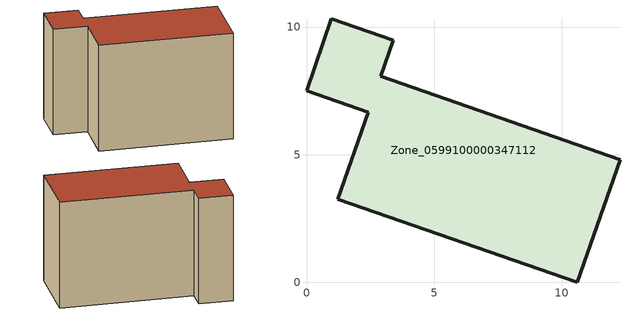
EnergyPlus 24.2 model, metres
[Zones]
Zone_0599100000347112
 floor ground (C_G): 2.41,6.66 0,7.5 0.98,10.33 3.39,9.49 2.9,8.07 12.28,4.81 10.61,0 1.22,3.26 z0
 wall outside (C_F): 3.39,9.49 0.98,10.33 0,7.5 2.41,6.66 1.22,3.26 10.61,0 12.28,4.81 2.9,8.07 3.39,9.49 z0:8.28
 roof outside (C_R): 1.22,3.26 10.61,0 12.28,4.81 2.9,8.07 3.39,9.49 0.98,10.33 0,7.5 2.41,6.66 z8.28
[BUILDING]
Pand.0599100000347112: North Axis=0; Terrain=City; Loads Convergence Tolerance Value=0.04; Temperature Convergence Tolerance Value=0.4; Solar Distribution=FullExterior; Maximum Number of Warmup Days=25; Minimum Number of Warmup Days=1
[Site:Location]
Rotterdam.The.Hague.AP_ZH_NLD Design_Conditions: Latitude=51.96; Longitude=4.45; Time Zone=1; Elevation=-4.5
[SITE:GROUNDTEMPERATURE:BUILDINGSURFACE]
18, 18, 18, 18, 18, 18, 18, 18, 18, 18, 18, 18
[MATERIAL] Thermal Absorptance=0.9; Solar Absorptance=0.7; Visible Absorptance=0.7
Name | Roughness | Thickness | Conductivity | Density | Specific Heat
G.TI.1992-2005 | MediumSmooth | 0.15 | 0.06 | 540 | 1210
F.TI.1992-2005 | Rough | 0.3 | 0.12 | 1920 | 840
R.TI.1992-2005 | MediumRough | 0.2 | 0.08 | 1500 | 1000
[CONSTRUCTION]
C_G: G.TI.1992-2005
C_F: F.TI.1992-2005
C_R: R.TI.1992-2005
[ZONE]
Zone_0599100000347112: Type=1; Multiplier=1; Ceiling Height=Autocalculate; Volume=Autocalculate; Floor Area=autocalculate; Part of Total Floor Area=Yes
[ZONEINFILTRATION:DESIGNFLOWRATE]
Infil_Zone_0599100000347112: Zone or ZoneList or Space or SpaceList=Zone_0599100000347112; Schedule=AlwaysOn; Design Flow Rate Calculation Method=Flow/Area; Flow Rate per Floor Area=0.0015; Constant Term Coefficient=1; Temperature Term Coefficient=0; Velocity Term Coefficient=0; Velocity Squared Term Coefficient=0
[HVACTEMPLATE:ZONE:IDEALLOADSAIRSYSTEM]
Zone_0599100000347112: Maximum Heating Supply Air Temperature=50; Minimum Cooling Supply Air Temperature=13; Maximum Heating Supply Air Humidity Ratio=0.0156; Minimum Cooling Supply Air Humidity Ratio=0.0077; Heating Limit=NoLimit; Cooling Limit=NoLimit; Dehumidification Control Type=ConstantSensibleHeatRatio; Cooling Sensible Heat Ratio=0.7; Dehumidification Setpoint=60; Humidification Control Type=None; Humidification Setpoint=30; Outdoor Air Method=None; Outdoor Air Flow Rate per Person=0.00944; Outdoor Air Flow Rate per Zone Floor Area=0; Outdoor Air Flow Rate per Zone=0; Demand Controlled Ventilation Type=None; Outdoor Air Economizer Type=NoEconomizer; Heat Recovery Type=None; Sensible Heat Recovery Effectiveness=0.7; Latent Heat Recovery Effectiveness=0.65
[ZONECONTROL:THERMOSTAT]
ThermostatControl_Zone_0599100000347112: Zone or ZoneList=Zone_0599100000347112; Control Type Schedule=DualSetpointControlType; Control 1=Thermostat_Zone_0599100000347112; Temperature Difference Between Cutout And Setpoint=0
[THERMOSTATSETPOINT:DUALSETPOINT]
Thermostat_Zone_0599100000347112: Heating Setpoint Temperature Schedule=HeatingSetpoint_Zone_0599100000347112; Cooling Setpoint Temperature Schedule=CoolingSetpoint_Zone_0599100000347112
[SCHEDULE:COMPACT]
HeatingSetpoint_Zone_0599100000347112: Through: 12/31, For: AllDays, Until: 24:00, 21
CoolingSetpoint_Zone_0599100000347112: Through: 12/31, For: AllDays, Until: 24:00, 24
DualSetpointControlType: Through: 12/31, For: AllDays, Until: 24:00, 4
AlwaysOn: Through: 12/31, For: AllDays, Until: 24:00, 1
